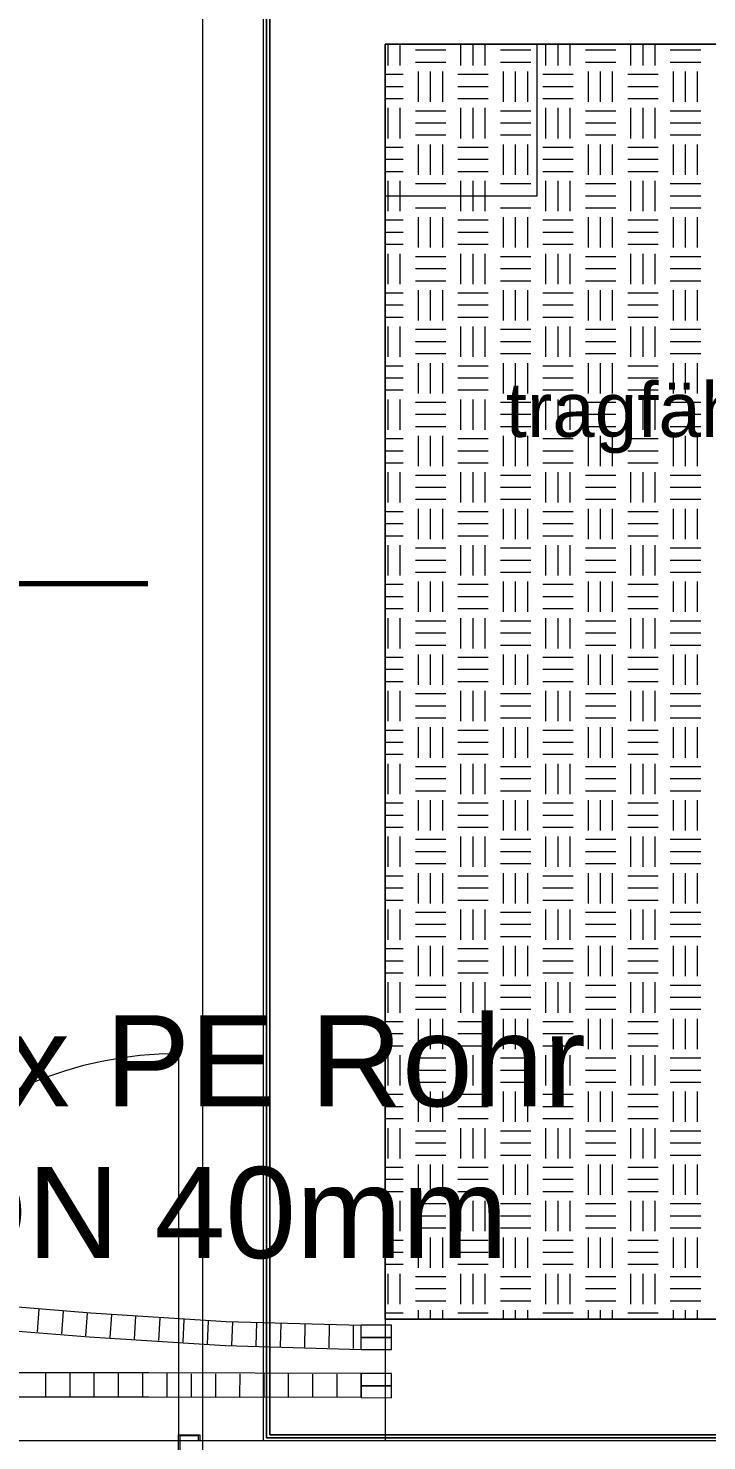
# Model space of a CAD drawing. Extents: x -982 to 937, y -179 to 616.
# Drawn here: x -472.81 to -450.46, y -146.51 to -99.98 of the extents above; entities that cross this region are included whole.
import ezdxf
from ezdxf.lldxf.tags import DXFTag

# ---------------------------------------------------------------- set-up
doc = ezdxf.new("R2010")
doc.units = 0
doc.layers.get('0').update_dxf_attribs({"lineweight": 13})
for name, color, linetype, lineweight in [('A-DETL-____-HDLN', 7, '_Verdeckte Linien_', 9), ('A-DOOR-____-OTLN', 7, 'Continuous', 9), ('A-DOOR-FRAM-MCUT', 7, 'Continuous', 9), ('A-FLOR-____-OTLN', 7, 'Continuous', 9), ('A-FLOR-____-OVHD', 7, 'Strichpunkt - Fein', 9), ('A-GENM-____-OTLN', 7, 'Continuous', 9), ('Text', 7, 'Continuous', 5)]:
    doc.layers.add(name, color=color, linetype=linetype, lineweight=lineweight)
for name, color, linetype, lineweight, true_color in [('EL01_WAN_Röhre Boden', 7, 'Continuous', 13, 0xff6666), ('EL01_WAN_Röhre Boden Typ', 1, 'Continuous', 13, 0xff0000), ('G-____-____-SYMB', 7, 'Strichpunkt - Weit', 5, 0x008080)]:
    doc.layers.add(name, color=color, linetype=linetype, lineweight=lineweight, true_color=true_color)
doc.styles.get("Standard").update_dxf_attribs({"font": 'arial.ttf'})
tags = doc.linetypes.add('_Schnittlinie_', pattern=[0.3, 0.15, -0.05, 0.05, -0.05]).pattern_tags.tags
tags[10:11] = [DXFTag(74, 4), DXFTag(75, 0), DXFTag(340, '0'), DXFTag(46, 1.0), DXFTag(50, 0.0), DXFTag(44, 0.0), DXFTag(45, 0.0)]
tags[8:9] = [DXFTag(74, 4), DXFTag(75, 0), DXFTag(340, '0'), DXFTag(46, 1.0), DXFTag(50, 0.0), DXFTag(44, 0.0), DXFTag(45, 0.0)]
tags[6:7] = [DXFTag(74, 4), DXFTag(75, 0), DXFTag(340, '0'), DXFTag(46, 1.0), DXFTag(50, 0.0), DXFTag(44, 0.0), DXFTag(45, 0.0)]
tags[4:5] = [DXFTag(74, 4), DXFTag(75, 0), DXFTag(340, '0'), DXFTag(46, 1.0), DXFTag(50, 0.0), DXFTag(44, 0.0), DXFTag(45, 0.0)]
tags = doc.linetypes.add('_Verdeckte Linien_', pattern=[0.15, 0.1, -0.05]).pattern_tags.tags
tags[6:7] = [DXFTag(74, 4), DXFTag(75, 0), DXFTag(340, '0'), DXFTag(46, 1.0), DXFTag(50, 0.0), DXFTag(44, 0.0), DXFTag(45, 0.0)]
tags[4:5] = [DXFTag(74, 4), DXFTag(75, 0), DXFTag(340, '0'), DXFTag(46, 1.0), DXFTag(50, 0.0), DXFTag(44, 0.0), DXFTag(45, 0.0)]
tags = doc.linetypes.add('ACAD_ISO03W100', pattern=[30, 12, -18]).pattern_tags.tags
tags[6:7] = [DXFTag(74, 4), DXFTag(75, 0), DXFTag(340, '0'), DXFTag(46, 0.0), DXFTag(50, 0.0), DXFTag(44, 0.0), DXFTag(45, 0.0)]
tags[4:5] = [DXFTag(74, 4), DXFTag(75, 0), DXFTag(340, '0'), DXFTag(46, 0.0), DXFTag(50, 0.0), DXFTag(44, 0.0), DXFTag(45, 0.0)]
tags = doc.linetypes.add('Strichpunkt - Fein', pattern=[0.2, 0.1, -0.05, 0, -0.05]).pattern_tags.tags
tags[10:11] = [DXFTag(74, 4), DXFTag(75, 0), DXFTag(340, '0'), DXFTag(46, 1.0), DXFTag(50, 0.0), DXFTag(44, 0.0), DXFTag(45, 0.0)]
tags[8:9] = [DXFTag(74, 4), DXFTag(75, 0), DXFTag(340, '0'), DXFTag(46, 1.0), DXFTag(50, 0.0), DXFTag(44, 0.0), DXFTag(45, 0.0)]
tags[6:7] = [DXFTag(74, 4), DXFTag(75, 0), DXFTag(340, '0'), DXFTag(46, 1.0), DXFTag(50, 0.0), DXFTag(44, 0.0), DXFTag(45, 0.0)]
tags[4:5] = [DXFTag(74, 4), DXFTag(75, 0), DXFTag(340, '0'), DXFTag(46, 1.0), DXFTag(50, 0.0), DXFTag(44, 0.0), DXFTag(45, 0.0)]
tags = doc.linetypes.add('Strichpunkt - Weit', pattern=[0.5, 0.2, -0.15, 0, -0.15]).pattern_tags.tags
tags[10:11] = [DXFTag(74, 4), DXFTag(75, 0), DXFTag(340, '0'), DXFTag(46, 1.0), DXFTag(50, 0.0), DXFTag(44, 0.0), DXFTag(45, 0.0)]
tags[8:9] = [DXFTag(74, 4), DXFTag(75, 0), DXFTag(340, '0'), DXFTag(46, 1.0), DXFTag(50, 0.0), DXFTag(44, 0.0), DXFTag(45, 0.0)]
tags[6:7] = [DXFTag(74, 4), DXFTag(75, 0), DXFTag(340, '0'), DXFTag(46, 1.0), DXFTag(50, 0.0), DXFTag(44, 0.0), DXFTag(45, 0.0)]
tags[4:5] = [DXFTag(74, 4), DXFTag(75, 0), DXFTag(340, '0'), DXFTag(46, 1.0), DXFTag(50, 0.0), DXFTag(44, 0.0), DXFTag(45, 0.0)]
tags = doc.linetypes.add('STRICHPUNKT2', pattern=[12.7, 6.35, -3.175, 0, -3.175]).pattern_tags.tags
tags[10:11] = [DXFTag(74, 4), DXFTag(75, 0), DXFTag(340, '0'), DXFTag(46, 0.0), DXFTag(50, 0.0), DXFTag(44, 0.0), DXFTag(45, 0.0)]
tags[8:9] = [DXFTag(74, 4), DXFTag(75, 0), DXFTag(340, '0'), DXFTag(46, 0.0), DXFTag(50, 0.0), DXFTag(44, 0.0), DXFTag(45, 0.0)]
tags[6:7] = [DXFTag(74, 4), DXFTag(75, 0), DXFTag(340, '0'), DXFTag(46, 0.0), DXFTag(50, 0.0), DXFTag(44, 0.0), DXFTag(45, 0.0)]
tags[4:5] = [DXFTag(74, 4), DXFTag(75, 0), DXFTag(340, '0'), DXFTag(46, 0.0), DXFTag(50, 0.0), DXFTag(44, 0.0), DXFTag(45, 0.0)]
tags = doc.linetypes.add('Öffnung Element 2', pattern=[0.2, 0.1, -0.1]).pattern_tags.tags
tags[6:7] = [DXFTag(74, 4), DXFTag(75, 0), DXFTag(340, '0'), DXFTag(46, 1.0), DXFTag(50, 0.0), DXFTag(44, 0.0), DXFTag(45, 0.0)]
tags[4:5] = [DXFTag(74, 4), DXFTag(75, 0), DXFTag(340, '0'), DXFTag(46, 1.0), DXFTag(50, 0.0), DXFTag(44, 0.0), DXFTag(45, 0.0)]

# ---------------------------------------------------------------- blocks, each defined once
blk = doc.blocks.new('Referenz-A0UJ2GQRXE', base_point=(-954.019, -167.52))
at = {"layer": 'A-DETL-____-HDLN', "color": 0, "linetype": '_Verdeckte Linien_', "ltscale": 0.13}
for p, q in [((-467.059, -152.507), (-467.059, -94.507)), ((-415.059, -100.507), (-461.059, -100.507)), ((-461.059, -100.507), (-461.059, -146.507))]:
    blk.add_line(p, q, dxfattribs=at)
at = {"layer": 'A-DOOR-____-OTLN', "color": 0, "linetype": 'Öffnung Element 2', "ltscale": 0.13}
blk.add_line((-467.859, -133.757), (-467.859, -146.307), dxfattribs=at)
blk.add_ellipse((-467.859, -146.307), major_axis=(0, 12.55), ratio=1, start_param=0, end_param=1.570796, dxfattribs=at)
at = {"layer": 'A-DOOR-FRAM-MCUT', "color": 0, "linetype": 'Continuous', "ltscale": 0.13}
for p, q in [((-467.859, -147.207), (-467.859, -146.307)), ((-467.859, -146.307), (-467.159, -146.307)), ((-467.819, -146.347), (-467.819, -147.247)), ((-467.199, -146.347), (-467.819, -146.347)), ((-467.199, -146.507), (-467.199, -146.347)), ((-467.159, -146.307), (-467.159, -146.507))]:
    blk.add_line(p, q, dxfattribs=at)
at = {"layer": 'A-FLOR-____-OTLN', "color": 0, "linetype": 'Continuous', "ltscale": 0.13}
for p, q in [((-465.059, -146.507), (-465.059, -96.507)), ((-415.059, -100.507), (-461.059, -100.507)), ((-461.059, -100.507), (-461.059, -142.507)), ((-456.059, -100.507), (-456.059, -105.507)), ((-456.059, -105.507), (-461.059, -105.507)), ((-461.059, -142.507), (-415.059, -142.507))]:
    blk.add_line(p, q, dxfattribs=at)
at = {"layer": 'A-FLOR-____-OVHD', "color": 0, "linetype": 'Strichpunkt - Fein', "ltscale": 0.13}
blk.add_line((-44.159, -146.507), (-808.059, -146.507), dxfattribs=at)
at = {"layer": 'A-GENM-____-OTLN', "color": 0, "linetype": 'Continuous', "ltscale": 0.13}
for p, q in [((-465.059, -146.507), (-465.059, -96.507)), ((-464.959, -146.407), (-464.959, -96.607)), ((-464.959, -96.607), (-464.959, -146.407)), ((-464.859, -146.307), (-464.859, -96.707)), ((-464.859, -96.707), (-464.859, -146.307)), ((-461.059, -142.507), (-461.059, -100.507)), ((-461.059, -100.507), (-415.059, -100.507)), ((-415.059, -100.507), (-461.059, -100.507)), ((-461.059, -100.507), (-461.059, -142.507)), ((-460.959, -101.207), (-460.959, -100.507)), ((-460.559, -101.207), (-460.559, -100.507)), ((-459.059, -100.707), (-460.059, -100.707)), ((-458.559, -101.207), (-458.559, -100.507)), ((-458.159, -101.207), (-458.159, -100.507)), ((-457.759, -101.207), (-457.759, -100.507)), ((-456.259, -100.707), (-457.259, -100.707)), ((-455.759, -101.207), (-455.759, -100.507)), ((-455.359, -101.207), (-455.359, -100.507)), ((-454.959, -101.207), (-454.959, -100.507)), ((-453.459, -100.707), (-454.459, -100.707)), ((-452.959, -101.207), (-452.959, -100.507)), ((-452.559, -101.207), (-452.559, -100.507)), ((-452.159, -101.207), (-452.159, -100.507)), ((-450.659, -100.707), (-451.659, -100.707)), ((-459.059, -101.107), (-460.059, -101.107)), ((-459.959, -102.407), (-459.959, -101.407)), ((-459.559, -102.407), (-459.559, -101.407)), ((-459.159, -102.407), (-459.159, -101.407)), ((-456.259, -101.107), (-457.259, -101.107)), ((-457.159, -102.407), (-457.159, -101.407)), ((-456.759, -102.407), (-456.759, -101.407)), ((-456.359, -102.407), (-456.359, -101.407)), ((-453.459, -101.107), (-454.459, -101.107)), ((-454.359, -102.407), (-454.359, -101.407)), ((-453.959, -102.407), (-453.959, -101.407)), ((-453.559, -102.407), (-453.559, -101.407)), ((-450.659, -101.107), (-451.659, -101.107)), ((-451.559, -102.407), (-451.559, -101.407)), ((-451.159, -102.407), (-451.159, -101.407)), ((-450.759, -102.407), (-450.759, -101.407)), ((-460.459, -101.507), (-461.059, -101.507)), ((-457.659, -101.507), (-458.659, -101.507)), ((-454.859, -101.507), (-455.859, -101.507)), ((-452.059, -101.507), (-453.059, -101.507)), ((-460.459, -101.907), (-461.059, -101.907)), ((-460.459, -102.307), (-461.059, -102.307)), ((-457.659, -101.907), (-458.659, -101.907)), ((-457.659, -102.307), (-458.659, -102.307)), ((-454.859, -101.907), (-455.859, -101.907)), ((-454.859, -102.307), (-455.859, -102.307)), ((-452.059, -101.907), (-453.059, -101.907)), ((-452.059, -102.307), (-453.059, -102.307)), ((-460.959, -103.607), (-460.959, -102.607)), ((-460.559, -103.607), (-460.559, -102.607)), ((-459.059, -102.707), (-460.059, -102.707)), ((-458.559, -103.607), (-458.559, -102.607)), ((-458.159, -103.607), (-458.159, -102.607)), ((-457.759, -103.607), (-457.759, -102.607)), ((-456.259, -102.707), (-457.259, -102.707)), ((-455.759, -103.607), (-455.759, -102.607)), ((-455.359, -103.607), (-455.359, -102.607)), ((-454.959, -103.607), (-454.959, -102.607)), ((-453.459, -102.707), (-454.459, -102.707)), ((-452.959, -103.607), (-452.959, -102.607)), ((-452.559, -103.607), (-452.559, -102.607)), ((-452.159, -103.607), (-452.159, -102.607)), ((-450.659, -102.707), (-451.659, -102.707)), ((-459.059, -103.107), (-460.059, -103.107)), ((-456.259, -103.107), (-457.259, -103.107)), ((-453.459, -103.107), (-454.459, -103.107)), ((-450.659, -103.107), (-451.659, -103.107)), ((-459.059, -103.507), (-460.059, -103.507)), ((-456.259, -103.507), (-457.259, -103.507)), ((-453.459, -103.507), (-454.459, -103.507)), ((-450.659, -103.507), (-451.659, -103.507)), ((-460.459, -103.907), (-461.059, -103.907)), ((-459.959, -104.807), (-459.959, -103.807)), ((-459.559, -104.807), (-459.559, -103.807)), ((-459.159, -104.807), (-459.159, -103.807)), ((-457.659, -103.907), (-458.659, -103.907)), ((-457.159, -104.807), (-457.159, -103.807)), ((-456.759, -104.807), (-456.759, -103.807)), ((-456.359, -104.807), (-456.359, -103.807)), ((-454.859, -103.907), (-455.859, -103.907)), ((-454.359, -104.807), (-454.359, -103.807)), ((-453.959, -104.807), (-453.959, -103.807)), ((-453.559, -104.807), (-453.559, -103.807)), ((-452.059, -103.907), (-453.059, -103.907)), ((-451.559, -104.807), (-451.559, -103.807)), ((-451.159, -104.807), (-451.159, -103.807)), ((-450.759, -104.807), (-450.759, -103.807)), ((-460.459, -104.307), (-461.059, -104.307)), ((-457.659, -104.307), (-458.659, -104.307)), ((-454.859, -104.307), (-455.859, -104.307)), ((-452.059, -104.307), (-453.059, -104.307)), ((-460.459, -104.707), (-461.059, -104.707)), ((-460.959, -106.007), (-460.959, -105.007)), ((-460.559, -106.007), (-460.559, -105.007)), ((-459.059, -105.107), (-460.059, -105.107)), ((-457.659, -104.707), (-458.659, -104.707)), ((-458.559, -106.007), (-458.559, -105.007)), ((-458.159, -106.007), (-458.159, -105.007)), ((-457.759, -106.007), (-457.759, -105.007)), ((-456.259, -105.107), (-457.259, -105.107)), ((-454.859, -104.707), (-455.859, -104.707)), ((-455.759, -106.007), (-455.759, -105.007)), ((-455.359, -106.007), (-455.359, -105.007)), ((-454.959, -106.007), (-454.959, -105.007)), ((-453.459, -105.107), (-454.459, -105.107)), ((-452.059, -104.707), (-453.059, -104.707)), ((-452.959, -106.007), (-452.959, -105.007)), ((-452.559, -106.007), (-452.559, -105.007)), ((-452.159, -106.007), (-452.159, -105.007)), ((-450.659, -105.107), (-451.659, -105.107)), ((-459.059, -105.507), (-460.059, -105.507)), ((-456.259, -105.507), (-457.259, -105.507)), ((-453.459, -105.507), (-454.459, -105.507)), ((-450.659, -105.507), (-451.659, -105.507)), ((-459.059, -105.907), (-460.059, -105.907)), ((-456.259, -105.907), (-457.259, -105.907)), ((-453.459, -105.907), (-454.459, -105.907)), ((-450.659, -105.907), (-451.659, -105.907)), ((-460.459, -106.307), (-461.059, -106.307)), ((-459.959, -107.207), (-459.959, -106.207)), ((-459.559, -107.207), (-459.559, -106.207)), ((-459.159, -107.207), (-459.159, -106.207)), ((-457.659, -106.307), (-458.659, -106.307)), ((-457.159, -107.207), (-457.159, -106.207)), ((-456.759, -107.207), (-456.759, -106.207)), ((-456.359, -107.207), (-456.359, -106.207)), ((-454.859, -106.307), (-455.859, -106.307)), ((-454.359, -107.207), (-454.359, -106.207)), ((-453.959, -107.207), (-453.959, -106.207)), ((-453.559, -107.207), (-453.559, -106.207)), ((-452.059, -106.307), (-453.059, -106.307)), ((-451.559, -107.207), (-451.559, -106.207)), ((-451.159, -107.207), (-451.159, -106.207)), ((-450.759, -107.207), (-450.759, -106.207)), ((-460.459, -106.707), (-461.059, -106.707)), ((-457.659, -106.707), (-458.659, -106.707)), ((-454.859, -106.707), (-455.859, -106.707)), ((-452.059, -106.707), (-453.059, -106.707)), ((-460.459, -107.107), (-461.059, -107.107)), ((-460.959, -108.407), (-460.959, -107.407)), ((-460.559, -108.407), (-460.559, -107.407)), ((-457.659, -107.107), (-458.659, -107.107)), ((-458.559, -108.407), (-458.559, -107.407)), ((-458.159, -108.407), (-458.159, -107.407)), ((-457.759, -108.407), (-457.759, -107.407)), ((-454.859, -107.107), (-455.859, -107.107)), ((-455.759, -108.407), (-455.759, -107.407)), ((-455.359, -108.407), (-455.359, -107.407)), ((-454.959, -108.407), (-454.959, -107.407)), ((-452.059, -107.107), (-453.059, -107.107)), ((-452.959, -108.407), (-452.959, -107.407)), ((-452.559, -108.407), (-452.559, -107.407)), ((-452.159, -108.407), (-452.159, -107.407)), ((-459.059, -107.507), (-460.059, -107.507)), ((-459.059, -107.907), (-460.059, -107.907)), ((-456.259, -107.507), (-457.259, -107.507)), ((-456.259, -107.907), (-457.259, -107.907)), ((-453.459, -107.507), (-454.459, -107.507)), ((-453.459, -107.907), (-454.459, -107.907)), ((-450.659, -107.507), (-451.659, -107.507)), ((-450.659, -107.907), (-451.659, -107.907)), ((-459.059, -108.307), (-460.059, -108.307)), ((-456.259, -108.307), (-457.259, -108.307)), ((-453.459, -108.307), (-454.459, -108.307)), ((-450.659, -108.307), (-451.659, -108.307)), ((-460.459, -108.707), (-461.059, -108.707)), ((-459.959, -109.607), (-459.959, -108.607)), ((-459.559, -109.607), (-459.559, -108.607)), ((-459.159, -109.607), (-459.159, -108.607)), ((-457.659, -108.707), (-458.659, -108.707)), ((-457.159, -109.607), (-457.159, -108.607)), ((-456.759, -109.607), (-456.759, -108.607)), ((-456.359, -109.607), (-456.359, -108.607)), ((-454.859, -108.707), (-455.859, -108.707)), ((-454.359, -109.607), (-454.359, -108.607)), ((-453.959, -109.607), (-453.959, -108.607)), ((-453.559, -109.607), (-453.559, -108.607)), ((-452.059, -108.707), (-453.059, -108.707)), ((-451.559, -109.607), (-451.559, -108.607)), ((-451.159, -109.607), (-451.159, -108.607)), ((-450.759, -109.607), (-450.759, -108.607)), ((-460.459, -109.107), (-461.059, -109.107)), ((-457.659, -109.107), (-458.659, -109.107)), ((-454.859, -109.107), (-455.859, -109.107)), ((-452.059, -109.107), (-453.059, -109.107)), ((-460.459, -109.507), (-461.059, -109.507)), ((-457.659, -109.507), (-458.659, -109.507)), ((-454.859, -109.507), (-455.859, -109.507)), ((-452.059, -109.507), (-453.059, -109.507)), ((-460.959, -110.807), (-460.959, -109.807)), ((-460.559, -110.807), (-460.559, -109.807)), ((-459.059, -109.907), (-460.059, -109.907)), ((-458.559, -110.807), (-458.559, -109.807)), ((-458.159, -110.807), (-458.159, -109.807)), ((-457.759, -110.807), (-457.759, -109.807)), ((-456.259, -109.907), (-457.259, -109.907)), ((-455.759, -110.807), (-455.759, -109.807)), ((-455.359, -110.807), (-455.359, -109.807)), ((-454.959, -110.807), (-454.959, -109.807)), ((-453.459, -109.907), (-454.459, -109.907)), ((-452.959, -110.807), (-452.959, -109.807)), ((-452.559, -110.807), (-452.559, -109.807)), ((-452.159, -110.807), (-452.159, -109.807)), ((-450.659, -109.907), (-451.659, -109.907)), ((-459.059, -110.307), (-460.059, -110.307)), ((-459.059, -110.707), (-460.059, -110.707)), ((-456.259, -110.307), (-457.259, -110.307)), ((-456.259, -110.707), (-457.259, -110.707)), ((-453.459, -110.307), (-454.459, -110.307)), ((-453.459, -110.707), (-454.459, -110.707)), ((-450.659, -110.307), (-451.659, -110.307)), ((-450.659, -110.707), (-451.659, -110.707)), ((-460.459, -111.107), (-461.059, -111.107)), ((-459.959, -112.007), (-459.959, -111.007)), ((-459.559, -112.007), (-459.559, -111.007)), ((-459.159, -112.007), (-459.159, -111.007)), ((-457.659, -111.107), (-458.659, -111.107)), ((-457.159, -112.007), (-457.159, -111.007)), ((-456.759, -112.007), (-456.759, -111.007)), ((-456.359, -112.007), (-456.359, -111.007)), ((-454.859, -111.107), (-455.859, -111.107)), ((-454.359, -112.007), (-454.359, -111.007)), ((-453.959, -112.007), (-453.959, -111.007)), ((-453.559, -112.007), (-453.559, -111.007)), ((-452.059, -111.107), (-453.059, -111.107)), ((-451.559, -112.007), (-451.559, -111.007)), ((-451.159, -112.007), (-451.159, -111.007)), ((-450.759, -112.007), (-450.759, -111.007)), ((-460.459, -111.507), (-461.059, -111.507)), ((-457.659, -111.507), (-458.659, -111.507)), ((-454.859, -111.507), (-455.859, -111.507)), ((-452.059, -111.507), (-453.059, -111.507)), ((-460.459, -111.907), (-461.059, -111.907)), ((-457.659, -111.907), (-458.659, -111.907)), ((-454.859, -111.907), (-455.859, -111.907)), ((-452.059, -111.907), (-453.059, -111.907)), ((-460.959, -113.207), (-460.959, -112.207)), ((-460.559, -113.207), (-460.559, -112.207)), ((-459.059, -112.307), (-460.059, -112.307)), ((-458.559, -113.207), (-458.559, -112.207)), ((-458.159, -113.207), (-458.159, -112.207)), ((-457.759, -113.207), (-457.759, -112.207)), ((-456.259, -112.307), (-457.259, -112.307)), ((-455.759, -113.207), (-455.759, -112.207)), ((-455.359, -113.207), (-455.359, -112.207)), ((-454.959, -113.207), (-454.959, -112.207)), ((-453.459, -112.307), (-454.459, -112.307)), ((-452.959, -113.207), (-452.959, -112.207)), ((-452.559, -113.207), (-452.559, -112.207)), ((-452.159, -113.207), (-452.159, -112.207)), ((-450.659, -112.307), (-451.659, -112.307)), ((-459.059, -112.707), (-460.059, -112.707)), ((-456.259, -112.707), (-457.259, -112.707)), ((-453.459, -112.707), (-454.459, -112.707)), ((-450.659, -112.707), (-451.659, -112.707)), ((-460.459, -113.507), (-461.059, -113.507)), ((-459.059, -113.107), (-460.059, -113.107)), ((-459.959, -114.407), (-459.959, -113.407)), ((-459.559, -114.407), (-459.559, -113.407)), ((-459.159, -114.407), (-459.159, -113.407)), ((-457.659, -113.507), (-458.659, -113.507)), ((-456.259, -113.107), (-457.259, -113.107)), ((-457.159, -114.407), (-457.159, -113.407)), ((-456.759, -114.407), (-456.759, -113.407)), ((-456.359, -114.407), (-456.359, -113.407)), ((-454.859, -113.507), (-455.859, -113.507)), ((-453.459, -113.107), (-454.459, -113.107)), ((-454.359, -114.407), (-454.359, -113.407)), ((-453.959, -114.407), (-453.959, -113.407)), ((-453.559, -114.407), (-453.559, -113.407)), ((-452.059, -113.507), (-453.059, -113.507)), ((-450.659, -113.107), (-451.659, -113.107)), ((-451.559, -114.407), (-451.559, -113.407)), ((-451.159, -114.407), (-451.159, -113.407)), ((-450.759, -114.407), (-450.759, -113.407)), ((-460.459, -113.907), (-461.059, -113.907)), ((-457.659, -113.907), (-458.659, -113.907)), ((-454.859, -113.907), (-455.859, -113.907)), ((-452.059, -113.907), (-453.059, -113.907)), ((-460.459, -114.307), (-461.059, -114.307)), ((-457.659, -114.307), (-458.659, -114.307)), ((-454.859, -114.307), (-455.859, -114.307)), ((-452.059, -114.307), (-453.059, -114.307)), ((-460.959, -115.607), (-460.959, -114.607)), ((-460.559, -115.607), (-460.559, -114.607)), ((-459.059, -114.707), (-460.059, -114.707)), ((-458.559, -115.607), (-458.559, -114.607)), ((-458.159, -115.607), (-458.159, -114.607)), ((-457.759, -115.607), (-457.759, -114.607)), ((-456.259, -114.707), (-457.259, -114.707)), ((-455.759, -115.607), (-455.759, -114.607)), ((-455.359, -115.607), (-455.359, -114.607)), ((-454.959, -115.607), (-454.959, -114.607)), ((-453.459, -114.707), (-454.459, -114.707)), ((-452.959, -115.607), (-452.959, -114.607)), ((-452.559, -115.607), (-452.559, -114.607)), ((-452.159, -115.607), (-452.159, -114.607)), ((-450.659, -114.707), (-451.659, -114.707)), ((-459.059, -115.107), (-460.059, -115.107)), ((-456.259, -115.107), (-457.259, -115.107)), ((-453.459, -115.107), (-454.459, -115.107)), ((-450.659, -115.107), (-451.659, -115.107)), ((-459.059, -115.507), (-460.059, -115.507)), ((-459.959, -116.807), (-459.959, -115.807)), ((-459.559, -116.807), (-459.559, -115.807)), ((-459.159, -116.807), (-459.159, -115.807)), ((-456.259, -115.507), (-457.259, -115.507)), ((-457.159, -116.807), (-457.159, -115.807)), ((-456.759, -116.807), (-456.759, -115.807)), ((-456.359, -116.807), (-456.359, -115.807)), ((-453.459, -115.507), (-454.459, -115.507)), ((-454.359, -116.807), (-454.359, -115.807)), ((-453.959, -116.807), (-453.959, -115.807)), ((-453.559, -116.807), (-453.559, -115.807)), ((-450.659, -115.507), (-451.659, -115.507)), ((-451.559, -116.807), (-451.559, -115.807)), ((-451.159, -116.807), (-451.159, -115.807)), ((-450.759, -116.807), (-450.759, -115.807)), ((-460.459, -115.907), (-461.059, -115.907)), ((-460.459, -116.307), (-461.059, -116.307)), ((-457.659, -115.907), (-458.659, -115.907)), ((-457.659, -116.307), (-458.659, -116.307)), ((-454.859, -115.907), (-455.859, -115.907)), ((-454.859, -116.307), (-455.859, -116.307)), ((-452.059, -115.907), (-453.059, -115.907)), ((-452.059, -116.307), (-453.059, -116.307)), ((-460.459, -116.707), (-461.059, -116.707)), ((-457.659, -116.707), (-458.659, -116.707)), ((-454.859, -116.707), (-455.859, -116.707)), ((-452.059, -116.707), (-453.059, -116.707)), ((-460.959, -118.007), (-460.959, -117.007)), ((-460.559, -118.007), (-460.559, -117.007)), ((-459.059, -117.107), (-460.059, -117.107)), ((-458.559, -118.007), (-458.559, -117.007)), ((-458.159, -118.007), (-458.159, -117.007)), ((-457.759, -118.007), (-457.759, -117.007)), ((-456.259, -117.107), (-457.259, -117.107)), ((-455.759, -118.007), (-455.759, -117.007)), ((-455.359, -118.007), (-455.359, -117.007)), ((-454.959, -118.007), (-454.959, -117.007)), ((-453.459, -117.107), (-454.459, -117.107)), ((-452.959, -118.007), (-452.959, -117.007)), ((-452.559, -118.007), (-452.559, -117.007)), ((-452.159, -118.007), (-452.159, -117.007)), ((-450.659, -117.107), (-451.659, -117.107)), ((-459.059, -117.507), (-460.059, -117.507)), ((-456.259, -117.507), (-457.259, -117.507)), ((-453.459, -117.507), (-454.459, -117.507)), ((-450.659, -117.507), (-451.659, -117.507)), ((-459.059, -117.907), (-460.059, -117.907)), ((-456.259, -117.907), (-457.259, -117.907)), ((-453.459, -117.907), (-454.459, -117.907)), ((-450.659, -117.907), (-451.659, -117.907)), ((-460.459, -118.307), (-461.059, -118.307)), ((-459.959, -119.207), (-459.959, -118.207)), ((-459.559, -119.207), (-459.559, -118.207)), ((-459.159, -119.207), (-459.159, -118.207)), ((-457.659, -118.307), (-458.659, -118.307)), ((-457.159, -119.207), (-457.159, -118.207)), ((-456.759, -119.207), (-456.759, -118.207)), ((-456.359, -119.207), (-456.359, -118.207)), ((-454.859, -118.307), (-455.859, -118.307)), ((-454.359, -119.207), (-454.359, -118.207)), ((-453.959, -119.207), (-453.959, -118.207)), ((-453.559, -119.207), (-453.559, -118.207)), ((-452.059, -118.307), (-453.059, -118.307)), ((-451.559, -119.207), (-451.559, -118.207)), ((-451.159, -119.207), (-451.159, -118.207)), ((-450.759, -119.207), (-450.759, -118.207)), ((-460.459, -118.707), (-461.059, -118.707)), ((-460.459, -119.107), (-461.059, -119.107)), ((-457.659, -118.707), (-458.659, -118.707)), ((-457.659, -119.107), (-458.659, -119.107)), ((-454.859, -118.707), (-455.859, -118.707)), ((-454.859, -119.107), (-455.859, -119.107)), ((-452.059, -118.707), (-453.059, -118.707)), ((-452.059, -119.107), (-453.059, -119.107)), ((-460.959, -120.407), (-460.959, -119.407)), ((-460.559, -120.407), (-460.559, -119.407)), ((-459.059, -119.507), (-460.059, -119.507)), ((-458.559, -120.407), (-458.559, -119.407)), ((-458.159, -120.407), (-458.159, -119.407)), ((-457.759, -120.407), (-457.759, -119.407)), ((-456.259, -119.507), (-457.259, -119.507)), ((-455.759, -120.407), (-455.759, -119.407)), ((-455.359, -120.407), (-455.359, -119.407)), ((-454.959, -120.407), (-454.959, -119.407)), ((-453.459, -119.507), (-454.459, -119.507)), ((-452.959, -120.407), (-452.959, -119.407)), ((-452.559, -120.407), (-452.559, -119.407)), ((-452.159, -120.407), (-452.159, -119.407)), ((-450.659, -119.507), (-451.659, -119.507)), ((-459.059, -119.907), (-460.059, -119.907)), ((-456.259, -119.907), (-457.259, -119.907)), ((-453.459, -119.907), (-454.459, -119.907)), ((-450.659, -119.907), (-451.659, -119.907)), ((-459.059, -120.307), (-460.059, -120.307)), ((-456.259, -120.307), (-457.259, -120.307)), ((-453.459, -120.307), (-454.459, -120.307)), ((-450.659, -120.307), (-451.659, -120.307)), ((-460.459, -120.707), (-461.059, -120.707)), ((-459.959, -121.607), (-459.959, -120.607)), ((-459.559, -121.607), (-459.559, -120.607)), ((-459.159, -121.607), (-459.159, -120.607)), ((-457.659, -120.707), (-458.659, -120.707)), ((-457.159, -121.607), (-457.159, -120.607)), ((-456.759, -121.607), (-456.759, -120.607)), ((-456.359, -121.607), (-456.359, -120.607)), ((-454.859, -120.707), (-455.859, -120.707)), ((-454.359, -121.607), (-454.359, -120.607)), ((-453.959, -121.607), (-453.959, -120.607)), ((-453.559, -121.607), (-453.559, -120.607)), ((-452.059, -120.707), (-453.059, -120.707)), ((-451.559, -121.607), (-451.559, -120.607)), ((-451.159, -121.607), (-451.159, -120.607)), ((-450.759, -121.607), (-450.759, -120.607)), ((-460.459, -121.107), (-461.059, -121.107)), ((-457.659, -121.107), (-458.659, -121.107)), ((-454.859, -121.107), (-455.859, -121.107)), ((-452.059, -121.107), (-453.059, -121.107)), ((-460.459, -121.507), (-461.059, -121.507)), ((-460.959, -122.807), (-460.959, -121.807)), ((-460.559, -122.807), (-460.559, -121.807)), ((-457.659, -121.507), (-458.659, -121.507)), ((-458.559, -122.807), (-458.559, -121.807)), ((-458.159, -122.807), (-458.159, -121.807)), ((-457.759, -122.807), (-457.759, -121.807)), ((-454.859, -121.507), (-455.859, -121.507)), ((-455.759, -122.807), (-455.759, -121.807)), ((-455.359, -122.807), (-455.359, -121.807)), ((-454.959, -122.807), (-454.959, -121.807)), ((-452.059, -121.507), (-453.059, -121.507)), ((-452.959, -122.807), (-452.959, -121.807)), ((-452.559, -122.807), (-452.559, -121.807)), ((-452.159, -122.807), (-452.159, -121.807)), ((-459.059, -121.907), (-460.059, -121.907)), ((-459.059, -122.307), (-460.059, -122.307)), ((-456.259, -121.907), (-457.259, -121.907)), ((-456.259, -122.307), (-457.259, -122.307)), ((-453.459, -121.907), (-454.459, -121.907)), ((-453.459, -122.307), (-454.459, -122.307)), ((-450.659, -121.907), (-451.659, -121.907)), ((-450.659, -122.307), (-451.659, -122.307)), ((-459.059, -122.707), (-460.059, -122.707)), ((-456.259, -122.707), (-457.259, -122.707)), ((-453.459, -122.707), (-454.459, -122.707)), ((-450.659, -122.707), (-451.659, -122.707)), ((-460.459, -123.107), (-461.059, -123.107)), ((-459.959, -124.007), (-459.959, -123.007)), ((-459.559, -124.007), (-459.559, -123.007)), ((-459.159, -124.007), (-459.159, -123.007)), ((-457.659, -123.107), (-458.659, -123.107)), ((-457.159, -124.007), (-457.159, -123.007)), ((-456.759, -124.007), (-456.759, -123.007)), ((-456.359, -124.007), (-456.359, -123.007)), ((-454.859, -123.107), (-455.859, -123.107)), ((-454.359, -124.007), (-454.359, -123.007)), ((-453.959, -124.007), (-453.959, -123.007)), ((-453.559, -124.007), (-453.559, -123.007)), ((-452.059, -123.107), (-453.059, -123.107)), ((-451.559, -124.007), (-451.559, -123.007)), ((-451.159, -124.007), (-451.159, -123.007)), ((-450.759, -124.007), (-450.759, -123.007)), ((-460.459, -123.507), (-461.059, -123.507)), ((-457.659, -123.507), (-458.659, -123.507)), ((-454.859, -123.507), (-455.859, -123.507)), ((-452.059, -123.507), (-453.059, -123.507)), ((-460.459, -123.907), (-461.059, -123.907)), ((-460.959, -125.207), (-460.959, -124.207)), ((-460.559, -125.207), (-460.559, -124.207)), ((-457.659, -123.907), (-458.659, -123.907)), ((-458.559, -125.207), (-458.559, -124.207)), ((-458.159, -125.207), (-458.159, -124.207)), ((-457.759, -125.207), (-457.759, -124.207)), ((-454.859, -123.907), (-455.859, -123.907)), ((-455.759, -125.207), (-455.759, -124.207)), ((-455.359, -125.207), (-455.359, -124.207)), ((-454.959, -125.207), (-454.959, -124.207)), ((-452.059, -123.907), (-453.059, -123.907)), ((-452.959, -125.207), (-452.959, -124.207)), ((-452.559, -125.207), (-452.559, -124.207)), ((-452.159, -125.207), (-452.159, -124.207)), ((-459.059, -124.307), (-460.059, -124.307)), ((-456.259, -124.307), (-457.259, -124.307)), ((-453.459, -124.307), (-454.459, -124.307)), ((-450.659, -124.307), (-451.659, -124.307)), ((-459.059, -124.707), (-460.059, -124.707)), ((-459.059, -125.107), (-460.059, -125.107)), ((-456.259, -124.707), (-457.259, -124.707)), ((-456.259, -125.107), (-457.259, -125.107)), ((-453.459, -124.707), (-454.459, -124.707)), ((-453.459, -125.107), (-454.459, -125.107)), ((-450.659, -124.707), (-451.659, -124.707)), ((-450.659, -125.107), (-451.659, -125.107)), ((-460.459, -125.507), (-461.059, -125.507)), ((-459.959, -126.407), (-459.959, -125.407)), ((-459.559, -126.407), (-459.559, -125.407)), ((-459.159, -126.407), (-459.159, -125.407)), ((-457.659, -125.507), (-458.659, -125.507)), ((-457.159, -126.407), (-457.159, -125.407)), ((-456.759, -126.407), (-456.759, -125.407)), ((-456.359, -126.407), (-456.359, -125.407)), ((-454.859, -125.507), (-455.859, -125.507)), ((-454.359, -126.407), (-454.359, -125.407)), ((-453.959, -126.407), (-453.959, -125.407)), ((-453.559, -126.407), (-453.559, -125.407)), ((-452.059, -125.507), (-453.059, -125.507)), ((-451.559, -126.407), (-451.559, -125.407)), ((-451.159, -126.407), (-451.159, -125.407)), ((-450.759, -126.407), (-450.759, -125.407)), ((-460.459, -125.907), (-461.059, -125.907)), ((-457.659, -125.907), (-458.659, -125.907)), ((-454.859, -125.907), (-455.859, -125.907)), ((-452.059, -125.907), (-453.059, -125.907)), ((-460.459, -126.307), (-461.059, -126.307)), ((-457.659, -126.307), (-458.659, -126.307)), ((-454.859, -126.307), (-455.859, -126.307)), ((-452.059, -126.307), (-453.059, -126.307)), ((-460.959, -127.607), (-460.959, -126.607)), ((-460.559, -127.607), (-460.559, -126.607)), ((-459.059, -126.707), (-460.059, -126.707)), ((-458.559, -127.607), (-458.559, -126.607)), ((-458.159, -127.607), (-458.159, -126.607)), ((-457.759, -127.607), (-457.759, -126.607)), ((-456.259, -126.707), (-457.259, -126.707)), ((-455.759, -127.607), (-455.759, -126.607)), ((-455.359, -127.607), (-455.359, -126.607)), ((-454.959, -127.607), (-454.959, -126.607)), ((-453.459, -126.707), (-454.459, -126.707)), ((-452.959, -127.607), (-452.959, -126.607)), ((-452.559, -127.607), (-452.559, -126.607)), ((-452.159, -127.607), (-452.159, -126.607)), ((-450.659, -126.707), (-451.659, -126.707)), ((-459.059, -127.107), (-460.059, -127.107)), ((-456.259, -127.107), (-457.259, -127.107)), ((-453.459, -127.107), (-454.459, -127.107)), ((-450.659, -127.107), (-451.659, -127.107)), ((-460.459, -127.907), (-461.059, -127.907)), ((-459.059, -127.507), (-460.059, -127.507)), ((-459.959, -128.807), (-459.959, -127.807)), ((-459.559, -128.807), (-459.559, -127.807)), ((-459.159, -128.807), (-459.159, -127.807)), ((-457.659, -127.907), (-458.659, -127.907)), ((-456.259, -127.507), (-457.259, -127.507)), ((-457.159, -128.807), (-457.159, -127.807)), ((-456.759, -128.807), (-456.759, -127.807)), ((-456.359, -128.807), (-456.359, -127.807)), ((-454.859, -127.907), (-455.859, -127.907)), ((-453.459, -127.507), (-454.459, -127.507)), ((-454.359, -128.807), (-454.359, -127.807)), ((-453.959, -128.807), (-453.959, -127.807)), ((-453.559, -128.807), (-453.559, -127.807)), ((-452.059, -127.907), (-453.059, -127.907)), ((-450.659, -127.507), (-451.659, -127.507)), ((-451.559, -128.807), (-451.559, -127.807)), ((-451.159, -128.807), (-451.159, -127.807)), ((-450.759, -128.807), (-450.759, -127.807)), ((-460.459, -128.307), (-461.059, -128.307)), ((-457.659, -128.307), (-458.659, -128.307)), ((-454.859, -128.307), (-455.859, -128.307)), ((-452.059, -128.307), (-453.059, -128.307)), ((-460.459, -128.707), (-461.059, -128.707)), ((-457.659, -128.707), (-458.659, -128.707)), ((-454.859, -128.707), (-455.859, -128.707)), ((-452.059, -128.707), (-453.059, -128.707)), ((-460.959, -130.007), (-460.959, -129.007)), ((-460.559, -130.007), (-460.559, -129.007)), ((-459.059, -129.107), (-460.059, -129.107)), ((-458.559, -130.007), (-458.559, -129.007)), ((-458.159, -130.007), (-458.159, -129.007)), ((-457.759, -130.007), (-457.759, -129.007)), ((-456.259, -129.107), (-457.259, -129.107)), ((-455.759, -130.007), (-455.759, -129.007)), ((-455.359, -130.007), (-455.359, -129.007)), ((-454.959, -130.007), (-454.959, -129.007)), ((-453.459, -129.107), (-454.459, -129.107)), ((-452.959, -130.007), (-452.959, -129.007)), ((-452.559, -130.007), (-452.559, -129.007)), ((-452.159, -130.007), (-452.159, -129.007)), ((-450.659, -129.107), (-451.659, -129.107)), ((-459.059, -129.507), (-460.059, -129.507)), ((-456.259, -129.507), (-457.259, -129.507)), ((-453.459, -129.507), (-454.459, -129.507)), ((-450.659, -129.507), (-451.659, -129.507)), ((-459.059, -129.907), (-460.059, -129.907)), ((-459.959, -131.207), (-459.959, -130.207)), ((-459.559, -131.207), (-459.559, -130.207)), ((-459.159, -131.207), (-459.159, -130.207)), ((-456.259, -129.907), (-457.259, -129.907)), ((-457.159, -131.207), (-457.159, -130.207)), ((-456.759, -131.207), (-456.759, -130.207)), ((-456.359, -131.207), (-456.359, -130.207)), ((-453.459, -129.907), (-454.459, -129.907)), ((-454.359, -131.207), (-454.359, -130.207)), ((-453.959, -131.207), (-453.959, -130.207)), ((-453.559, -131.207), (-453.559, -130.207)), ((-450.659, -129.907), (-451.659, -129.907)), ((-451.559, -131.207), (-451.559, -130.207)), ((-451.159, -131.207), (-451.159, -130.207)), ((-450.759, -131.207), (-450.759, -130.207)), ((-460.459, -130.307), (-461.059, -130.307)), ((-460.459, -130.707), (-461.059, -130.707)), ((-457.659, -130.307), (-458.659, -130.307)), ((-457.659, -130.707), (-458.659, -130.707)), ((-454.859, -130.307), (-455.859, -130.307)), ((-454.859, -130.707), (-455.859, -130.707)), ((-452.059, -130.307), (-453.059, -130.307)), ((-452.059, -130.707), (-453.059, -130.707)), ((-460.459, -131.107), (-461.059, -131.107)), ((-457.659, -131.107), (-458.659, -131.107)), ((-454.859, -131.107), (-455.859, -131.107)), ((-452.059, -131.107), (-453.059, -131.107)), ((-460.959, -132.407), (-460.959, -131.407)), ((-460.559, -132.407), (-460.559, -131.407)), ((-459.059, -131.507), (-460.059, -131.507)), ((-458.559, -132.407), (-458.559, -131.407)), ((-458.159, -132.407), (-458.159, -131.407)), ((-457.759, -132.407), (-457.759, -131.407)), ((-456.259, -131.507), (-457.259, -131.507)), ((-455.759, -132.407), (-455.759, -131.407)), ((-455.359, -132.407), (-455.359, -131.407)), ((-454.959, -132.407), (-454.959, -131.407)), ((-453.459, -131.507), (-454.459, -131.507)), ((-452.959, -132.407), (-452.959, -131.407)), ((-452.559, -132.407), (-452.559, -131.407)), ((-452.159, -132.407), (-452.159, -131.407)), ((-450.659, -131.507), (-451.659, -131.507)), ((-459.059, -131.907), (-460.059, -131.907)), ((-456.259, -131.907), (-457.259, -131.907)), ((-453.459, -131.907), (-454.459, -131.907)), ((-450.659, -131.907), (-451.659, -131.907)), ((-459.059, -132.307), (-460.059, -132.307)), ((-456.259, -132.307), (-457.259, -132.307)), ((-453.459, -132.307), (-454.459, -132.307)), ((-450.659, -132.307), (-451.659, -132.307)), ((-460.459, -132.707), (-461.059, -132.707)), ((-459.959, -133.607), (-459.959, -132.607)), ((-459.559, -133.607), (-459.559, -132.607)), ((-459.159, -133.607), (-459.159, -132.607)), ((-457.659, -132.707), (-458.659, -132.707)), ((-457.159, -133.607), (-457.159, -132.607)), ((-456.759, -133.607), (-456.759, -132.607)), ((-456.359, -133.607), (-456.359, -132.607)), ((-454.859, -132.707), (-455.859, -132.707)), ((-454.359, -133.607), (-454.359, -132.607)), ((-453.959, -133.607), (-453.959, -132.607)), ((-453.559, -133.607), (-453.559, -132.607)), ((-452.059, -132.707), (-453.059, -132.707)), ((-451.559, -133.607), (-451.559, -132.607)), ((-451.159, -133.607), (-451.159, -132.607)), ((-450.759, -133.607), (-450.759, -132.607)), ((-460.459, -133.107), (-461.059, -133.107)), ((-460.459, -133.507), (-461.059, -133.507)), ((-457.659, -133.107), (-458.659, -133.107)), ((-457.659, -133.507), (-458.659, -133.507)), ((-454.859, -133.107), (-455.859, -133.107)), ((-454.859, -133.507), (-455.859, -133.507)), ((-452.059, -133.107), (-453.059, -133.107)), ((-452.059, -133.507), (-453.059, -133.507)), ((-460.959, -134.807), (-460.959, -133.807)), ((-460.559, -134.807), (-460.559, -133.807)), ((-459.059, -133.907), (-460.059, -133.907)), ((-458.559, -134.807), (-458.559, -133.807)), ((-458.159, -134.807), (-458.159, -133.807)), ((-457.759, -134.807), (-457.759, -133.807)), ((-456.259, -133.907), (-457.259, -133.907)), ((-455.759, -134.807), (-455.759, -133.807)), ((-455.359, -134.807), (-455.359, -133.807)), ((-454.959, -134.807), (-454.959, -133.807)), ((-453.459, -133.907), (-454.459, -133.907)), ((-452.959, -134.807), (-452.959, -133.807)), ((-452.559, -134.807), (-452.559, -133.807)), ((-452.159, -134.807), (-452.159, -133.807)), ((-450.659, -133.907), (-451.659, -133.907)), ((-459.059, -134.307), (-460.059, -134.307)), ((-456.259, -134.307), (-457.259, -134.307)), ((-453.459, -134.307), (-454.459, -134.307)), ((-450.659, -134.307), (-451.659, -134.307)), ((-459.059, -134.707), (-460.059, -134.707)), ((-456.259, -134.707), (-457.259, -134.707)), ((-453.459, -134.707), (-454.459, -134.707)), ((-450.659, -134.707), (-451.659, -134.707)), ((-460.459, -135.107), (-461.059, -135.107)), ((-459.959, -136.007), (-459.959, -135.007)), ((-459.559, -136.007), (-459.559, -135.007)), ((-459.159, -136.007), (-459.159, -135.007)), ((-457.659, -135.107), (-458.659, -135.107)), ((-457.159, -136.007), (-457.159, -135.007)), ((-456.759, -136.007), (-456.759, -135.007)), ((-456.359, -136.007), (-456.359, -135.007)), ((-454.859, -135.107), (-455.859, -135.107)), ((-454.359, -136.007), (-454.359, -135.007)), ((-453.959, -136.007), (-453.959, -135.007)), ((-453.559, -136.007), (-453.559, -135.007)), ((-452.059, -135.107), (-453.059, -135.107)), ((-451.559, -136.007), (-451.559, -135.007)), ((-451.159, -136.007), (-451.159, -135.007)), ((-450.759, -136.007), (-450.759, -135.007)), ((-460.459, -135.507), (-461.059, -135.507)), ((-457.659, -135.507), (-458.659, -135.507)), ((-454.859, -135.507), (-455.859, -135.507)), ((-452.059, -135.507), (-453.059, -135.507)), ((-460.459, -135.907), (-461.059, -135.907)), ((-460.959, -137.207), (-460.959, -136.207)), ((-460.559, -137.207), (-460.559, -136.207)), ((-459.059, -136.307), (-460.059, -136.307)), ((-457.659, -135.907), (-458.659, -135.907)), ((-458.559, -137.207), (-458.559, -136.207)), ((-458.159, -137.207), (-458.159, -136.207)), ((-457.759, -137.207), (-457.759, -136.207)), ((-456.259, -136.307), (-457.259, -136.307)), ((-454.859, -135.907), (-455.859, -135.907)), ((-455.759, -137.207), (-455.759, -136.207)), ((-455.359, -137.207), (-455.359, -136.207)), ((-454.959, -137.207), (-454.959, -136.207)), ((-453.459, -136.307), (-454.459, -136.307)), ((-452.059, -135.907), (-453.059, -135.907)), ((-452.959, -137.207), (-452.959, -136.207)), ((-452.559, -137.207), (-452.559, -136.207)), ((-452.159, -137.207), (-452.159, -136.207)), ((-450.659, -136.307), (-451.659, -136.307)), ((-459.059, -136.707), (-460.059, -136.707)), ((-456.259, -136.707), (-457.259, -136.707)), ((-453.459, -136.707), (-454.459, -136.707)), ((-450.659, -136.707), (-451.659, -136.707)), ((-459.059, -137.107), (-460.059, -137.107)), ((-456.259, -137.107), (-457.259, -137.107)), ((-453.459, -137.107), (-454.459, -137.107)), ((-450.659, -137.107), (-451.659, -137.107)), ((-460.459, -137.507), (-461.059, -137.507)), ((-459.959, -138.407), (-459.959, -137.407)), ((-459.559, -138.407), (-459.559, -137.407)), ((-459.159, -138.407), (-459.159, -137.407)), ((-457.659, -137.507), (-458.659, -137.507)), ((-457.159, -138.407), (-457.159, -137.407)), ((-456.759, -138.407), (-456.759, -137.407)), ((-456.359, -138.407), (-456.359, -137.407)), ((-454.859, -137.507), (-455.859, -137.507)), ((-454.359, -138.407), (-454.359, -137.407)), ((-453.959, -138.407), (-453.959, -137.407)), ((-453.559, -138.407), (-453.559, -137.407)), ((-452.059, -137.507), (-453.059, -137.507)), ((-451.559, -138.407), (-451.559, -137.407)), ((-451.159, -138.407), (-451.159, -137.407)), ((-450.759, -138.407), (-450.759, -137.407)), ((-460.459, -137.907), (-461.059, -137.907)), ((-457.659, -137.907), (-458.659, -137.907)), ((-454.859, -137.907), (-455.859, -137.907)), ((-452.059, -137.907), (-453.059, -137.907)), ((-460.459, -138.307), (-461.059, -138.307)), ((-460.959, -139.607), (-460.959, -138.607)), ((-460.559, -139.607), (-460.559, -138.607)), ((-457.659, -138.307), (-458.659, -138.307)), ((-458.559, -139.607), (-458.559, -138.607)), ((-458.159, -139.607), (-458.159, -138.607)), ((-457.759, -139.607), (-457.759, -138.607)), ((-454.859, -138.307), (-455.859, -138.307)), ((-455.759, -139.607), (-455.759, -138.607)), ((-455.359, -139.607), (-455.359, -138.607)), ((-454.959, -139.607), (-454.959, -138.607)), ((-452.059, -138.307), (-453.059, -138.307)), ((-452.959, -139.607), (-452.959, -138.607)), ((-452.559, -139.607), (-452.559, -138.607)), ((-452.159, -139.607), (-452.159, -138.607)), ((-459.059, -138.707), (-460.059, -138.707)), ((-459.059, -139.107), (-460.059, -139.107)), ((-456.259, -138.707), (-457.259, -138.707)), ((-456.259, -139.107), (-457.259, -139.107)), ((-453.459, -138.707), (-454.459, -138.707)), ((-453.459, -139.107), (-454.459, -139.107)), ((-450.659, -138.707), (-451.659, -138.707)), ((-450.659, -139.107), (-451.659, -139.107)), ((-459.059, -139.507), (-460.059, -139.507)), ((-456.259, -139.507), (-457.259, -139.507)), ((-453.459, -139.507), (-454.459, -139.507)), ((-450.659, -139.507), (-451.659, -139.507)), ((-460.459, -139.907), (-461.059, -139.907)), ((-459.959, -140.807), (-459.959, -139.807)), ((-459.559, -140.807), (-459.559, -139.807)), ((-459.159, -140.807), (-459.159, -139.807)), ((-457.659, -139.907), (-458.659, -139.907)), ((-457.159, -140.807), (-457.159, -139.807)), ((-456.759, -140.807), (-456.759, -139.807)), ((-456.359, -140.807), (-456.359, -139.807)), ((-454.859, -139.907), (-455.859, -139.907)), ((-454.359, -140.807), (-454.359, -139.807)), ((-453.959, -140.807), (-453.959, -139.807)), ((-453.559, -140.807), (-453.559, -139.807)), ((-452.059, -139.907), (-453.059, -139.907)), ((-451.559, -140.807), (-451.559, -139.807)), ((-451.159, -140.807), (-451.159, -139.807)), ((-450.759, -140.807), (-450.759, -139.807)), ((-460.459, -140.307), (-461.059, -140.307)), ((-457.659, -140.307), (-458.659, -140.307)), ((-454.859, -140.307), (-455.859, -140.307)), ((-452.059, -140.307), (-453.059, -140.307)), ((-460.459, -140.707), (-461.059, -140.707)), ((-457.659, -140.707), (-458.659, -140.707)), ((-454.859, -140.707), (-455.859, -140.707)), ((-452.059, -140.707), (-453.059, -140.707)), ((-460.959, -142.007), (-460.959, -141.007)), ((-460.559, -142.007), (-460.559, -141.007)), ((-459.059, -141.107), (-460.059, -141.107)), ((-458.559, -142.007), (-458.559, -141.007)), ((-458.159, -142.007), (-458.159, -141.007)), ((-457.759, -142.007), (-457.759, -141.007)), ((-456.259, -141.107), (-457.259, -141.107)), ((-455.759, -142.007), (-455.759, -141.007)), ((-455.359, -142.007), (-455.359, -141.007)), ((-454.959, -142.007), (-454.959, -141.007)), ((-453.459, -141.107), (-454.459, -141.107)), ((-452.959, -142.007), (-452.959, -141.007)), ((-452.559, -142.007), (-452.559, -141.007)), ((-452.159, -142.007), (-452.159, -141.007)), ((-450.659, -141.107), (-451.659, -141.107)), ((-459.059, -141.507), (-460.059, -141.507)), ((-456.259, -141.507), (-457.259, -141.507)), ((-453.459, -141.507), (-454.459, -141.507)), ((-450.659, -141.507), (-451.659, -141.507)), ((-460.459, -142.307), (-461.059, -142.307)), ((-459.059, -141.907), (-460.059, -141.907)), ((-459.959, -142.507), (-459.959, -142.207)), ((-459.559, -142.507), (-459.559, -142.207)), ((-459.159, -142.507), (-459.159, -142.207)), ((-457.659, -142.307), (-458.659, -142.307)), ((-456.259, -141.907), (-457.259, -141.907)), ((-457.159, -142.507), (-457.159, -142.207)), ((-456.759, -142.507), (-456.759, -142.207)), ((-456.359, -142.507), (-456.359, -142.207)), ((-454.859, -142.307), (-455.859, -142.307)), ((-453.459, -141.907), (-454.459, -141.907)), ((-454.359, -142.507), (-454.359, -142.207)), ((-453.959, -142.507), (-453.959, -142.207)), ((-453.559, -142.507), (-453.559, -142.207)), ((-452.059, -142.307), (-453.059, -142.307)), ((-450.659, -141.907), (-451.659, -141.907)), ((-451.559, -142.507), (-451.559, -142.207)), ((-451.159, -142.507), (-451.159, -142.207)), ((-450.759, -142.507), (-450.759, -142.207)), ((-434.309, -142.507), (-461.059, -142.507)), ((-461.059, -142.507), (-434.309, -142.507)), ((-432.709, -146.407), (-464.959, -146.407)), ((-464.959, -146.407), (-432.709, -146.407)), ((-432.809, -146.307), (-464.859, -146.307)), ((-464.859, -146.307), (-432.809, -146.307))]:
    blk.add_line(p, q, dxfattribs=at)
at = {"layer": 'G-____-____-SYMB', "color": 0, "linetype": '_Schnittlinie_', "lineweight": 70, "ltscale": 0.7}
blk.add_line((-489.001, -118.266), (-468.869, -118.266), dxfattribs=at)
at = {"layer": 'Text', "color": 0, "linetype": 'Continuous', "ltscale": 0.13, "insert": (-457.082, -111.644), "char_height": 1.8, "attachment_point": 1}
blk.add_mtext('{\\fArial;tragfähige Abdeckung z.B. Riffelblech}', dxfattribs=at)
blk = doc.blocks.new('Flexrohr-A0UJ2GTLXE', base_point=(-515.611, -145.089))
at = {"color": 0, "linetype": 'ByBlock', "lineweight": -2, "ltscale": 0.13}
for p, q in [((-468.841, -144.272), (-475.835, -144.272)), ((-472.247, -144.296), (-472.248, -145.048)), ((-471.447, -144.296), (-471.448, -145.048)), ((-470.647, -144.296), (-470.648, -145.048)), ((-469.847, -144.296), (-469.848, -145.048)), ((-469.047, -144.296), (-469.048, -145.048)), ((-461.846, -144.289), (-468.841, -144.272)), ((-468.247, -144.297), (-468.248, -145.049)), ((-467.447, -144.299), (-467.448, -145.051)), ((-466.647, -144.301), (-466.648, -145.053)), ((-465.847, -144.303), (-465.848, -145.055)), ((-465.047, -144.305), (-465.049, -145.057)), ((-464.246, -144.307), (-464.249, -145.059)), ((-463.446, -144.309), (-463.449, -145.061)), ((-462.646, -144.311), (-462.649, -145.063)), ((-461.846, -144.289), (-461.849, -145.088)), ((-468.842, -145.072), (-475.835, -145.072)), ((-461.849, -145.088), (-468.842, -145.072))]:
    blk.add_line(p, q, dxfattribs=at)
blk = doc.blocks.new('Bauteilbeschriftung-A0UJ2GVTXE', base_point=(-475.868, -140.49))
at = {"color": 0, "lineweight": -2, "char_height": 3, "attachment_point": 1}
for s, insert in [('{\\fArial;2x PE Rohr}', (-475.868, -132.49)), ('{\\fArial;DN 40mm}', (-475.868, -137.49))]:
    blk.add_mtext(s, dxfattribs=dict(at, insert=insert))
blk = doc.blocks.new('Wickelfalzrohr-A0UJ2GZLXE', base_point=(-461.843, -143.502))
at = {"color": 0, "linetype": 'ByBlock', "lineweight": -2, "ltscale": 0.13}
for p, q in [((-461.841, -142.933), (-461.84, -142.698)), ((-460.84, -142.702), (-461.84, -142.698)), ((-460.841, -142.937), (-460.84, -142.702)), ((-461.843, -143.498), (-461.842, -143.264)), ((-461.842, -143.264), (-461.841, -142.933)), ((-460.843, -143.502), (-460.842, -143.268)), ((-460.842, -143.268), (-460.841, -142.937)), ((-461.843, -143.498), (-460.843, -143.502))]:
    blk.add_line(p, q, dxfattribs=at)
at = {"color": 0, "linetype": 'STRICHPUNKT2', "lineweight": 25, "ltscale": 0.25}
blk.add_line((-461.841, -143.098), (-460.841, -143.102), dxfattribs=at)
blk = doc.blocks.new('Flexrohr-A0UJ2H03XE', base_point=(-515.604, -143.498))
at = {"color": 0, "linetype": 'ByBlock', "lineweight": -2, "ltscale": 0.13}
for p, q in [((-475.205, -141.924), (-470.746, -142.289)), ((-472.508, -142.923), (-472.451, -142.173)), ((-471.71, -142.989), (-471.654, -142.239)), ((-470.912, -143.054), (-470.857, -142.304)), ((-470.746, -142.289), (-466.291, -142.574)), ((-470.112, -143.107), (-470.061, -142.357)), ((-475.27, -142.721), (-470.804, -143.087)), ((-469.312, -143.158), (-469.264, -142.408)), ((-468.512, -143.209), (-468.467, -142.459)), ((-467.712, -143.26), (-467.671, -142.51)), ((-466.911, -143.312), (-466.874, -142.561)), ((-466.291, -142.574), (-461.84, -142.698)), ((-466.111, -143.355), (-466.078, -142.604)), ((-465.308, -143.377), (-465.281, -142.626)), ((-464.506, -143.4), (-464.484, -142.648)), ((-463.703, -143.422), (-463.687, -142.671)), ((-462.901, -143.445), (-462.89, -142.693)), ((-462.098, -143.467), (-462.093, -142.715)), ((-461.843, -143.498), (-461.84, -142.698)), ((-470.804, -143.087), (-466.328, -143.373)), ((-466.328, -143.373), (-461.843, -143.498))]:
    blk.add_line(p, q, dxfattribs=at)
blk = doc.blocks.new('Wickelfalzrohr-A0UJ2H2RXE', base_point=(-461.849, -145.093))
at = {"color": 0, "linetype": 'ByBlock', "lineweight": -2, "ltscale": 0.13}
for p, q in [((-461.848, -144.854), (-461.847, -144.523)), ((-461.847, -144.523), (-461.846, -144.289)), ((-460.846, -144.293), (-461.846, -144.289)), ((-460.848, -144.858), (-460.847, -144.527)), ((-460.847, -144.527), (-460.846, -144.293)), ((-461.849, -145.088), (-461.848, -144.854)), ((-461.849, -145.088), (-460.849, -145.093)), ((-460.849, -145.093), (-460.848, -144.858))]:
    blk.add_line(p, q, dxfattribs=at)
at = {"color": 0, "linetype": 'STRICHPUNKT2', "lineweight": 25, "ltscale": 0.25}
blk.add_line((-461.848, -144.689), (-460.848, -144.693), dxfattribs=at)

msp = doc.modelspace()

# ---------------------------------------------------------------- block references
at = {"color": 9, "lineweight": 25, "ltscale": 0.25, "true_color": 0xc0c0c0}
msp.add_blockref('Referenz-A0UJ2GQRXE', (-954.019, -167.52), dxfattribs=at)
at = {"layer": 'EL01_WAN_Röhre Boden', "color": 1, "linetype": 'ACAD_ISO03W100', "ltscale": 1.3, "true_color": 0xff0000}
for name, p in [('Flexrohr-A0UJ2H03XE', (-515.604, -143.498)), ('Wickelfalzrohr-A0UJ2GZLXE', (-461.843, -143.502)), ('Flexrohr-A0UJ2GTLXE', (-515.611, -145.089)), ('Wickelfalzrohr-A0UJ2H2RXE', (-461.849, -145.093))]:
    msp.add_blockref(name, p, dxfattribs=at)
at = {"layer": 'EL01_WAN_Röhre Boden Typ', "color": 1, "linetype": 'Continuous', "ltscale": 1.3, "true_color": 0xff0000}
msp.add_blockref('Bauteilbeschriftung-A0UJ2GVTXE', (-475.868, -140.49), dxfattribs=at)

doc.saveas('drawing.dxf')
